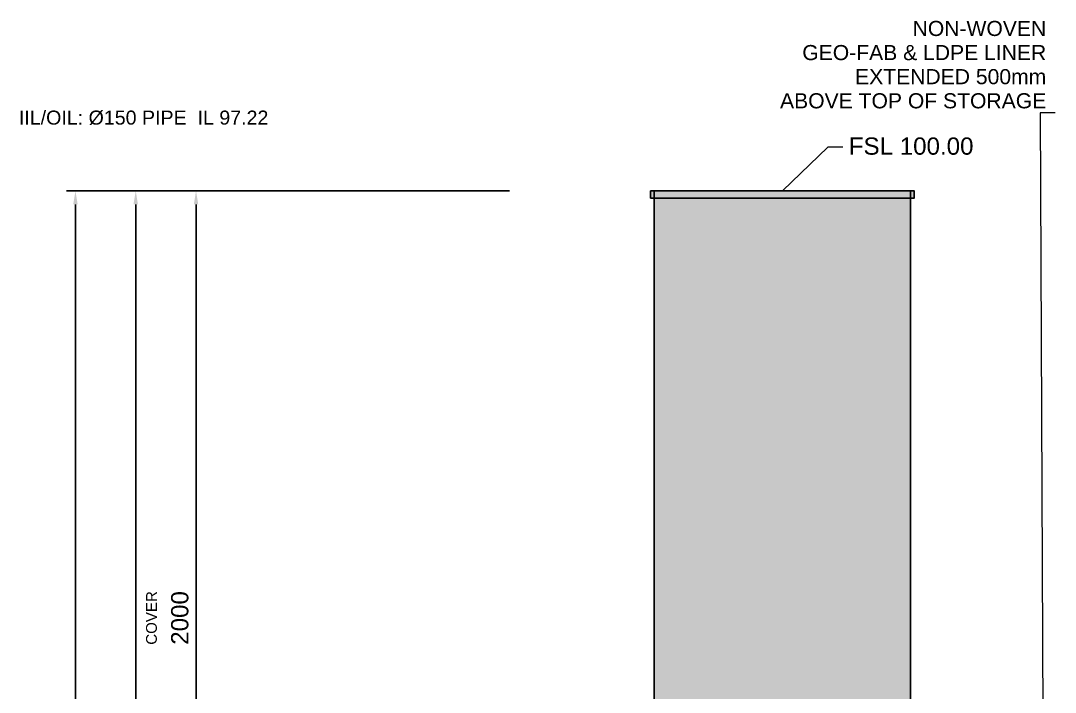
# Model space of a CAD drawing. Header units: millimetres. Extents: x -1212 to 2307, y -853 to 3179.
# Drawn here: x -1208 to 1214, y 1606 to 3179 of the extents above; entities that cross this region are included whole.
import ezdxf
from ezdxf.enums import TextEntityAlignment as Align

# ---------------------------------------------------------------- set-up
doc = ezdxf.new("R2010")
doc.units = ezdxf.units.MM
for name, color, linetype in [('ANNOTATIONS', 7, 'Continuous'), ('DIMENSIONS', 7, 'Continuous'), ('LEADERS', 7, 'Continuous'), ('MANHOLES', 7, 'Continuous')]:
    doc.layers.add(name, color=color, linetype=linetype)
doc.styles.add('ARIAL', font='arial.ttf')
doc.dimstyles.get("Standard").update_dxf_attribs({"dimtxt": 2.5, "dimasz": 2.5, "dimexe": 1.25, "dimexo": 0.625, "dimtad": 1, "dimcen": 2.5, "dimazin": 3, "dimtfac": 1, "dimtmove": 0, "dimatfit": 3})

msp = doc.modelspace()

# ---------------------------------------------------------------- linework, layer by layer
at = {"layer": 'LEADERS', "lineweight": 18}
for p, q in [((1213.5, 2962.8), (1178.2, 2962.8)), ((1178.2, 2962.8), (1185.3, 1280)), ((680.8, 2882.3), (575, 2780)), ((716.1, 2882.3), (680.8, 2882.3))]:
    msp.add_line(p, q, dxfattribs=at)
at = {"layer": 'MANHOLES', "lineweight": 30}
for points in [[(266.5, 2763.1), (883.5, 2763.1), (883.5, 2780), (266.5, 2780)], [(266.5, 2763.1), (883.5, 2763.1), (883.5, 2780), (266.5, 2780)], [(275, 780), (875, 780), (875, 2780), (275, 2780)], [(275, 780), (875, 780), (875, 2780), (275, 2780)]]:
    msp.add_lwpolyline(points, close=True, dxfattribs=at)
at = {"layer": 'MANHOLES', "true_color": 0x737373}
msp.add_solid([(266.5, 2763.1), (883.5, 2763.1), (266.5, 2780), (883.5, 2780)], dxfattribs=at)
msp.add_solid([(266.5, 2763.1), (883.5, 2763.1), (266.5, 2780), (883.5, 2780)], dxfattribs=at)
at = {"layer": 'MANHOLES', "true_color": 0xb8b8b8}
msp.add_solid([(275, 780), (875, 780), (275, 2780), (875, 2780)], dxfattribs=at)
msp.add_solid([(275, 780), (875, 780), (275, 2780), (875, 2780)], dxfattribs=at)

# ---------------------------------------------------------------- texts
at = {"layer": 'ANNOTATIONS', "style": 'ARIAL'}
for s, height, p in [('NON-WOVEN', 35.36, (1192.3, 3142.7)), ('GEO-FAB & LDPE LINER', 35.362, (1192.3, 3086.2)), ('EXTENDED 500mm', 35.362, (1192.3, 3029.8)), ('ABOVE TOP OF STORAGE', 35.362, (1192.3, 2973.3)), ('IIL/OIL: Ø150 PIPE  IL 97.22', 32.837, (-628.1, 2935.2))]:
    msp.add_text(s, height=height, dxfattribs=at).set_placement(p, align=Align.RIGHT)
msp.add_text('FSL 100.00', height=40.41, dxfattribs=at).set_placement((730.2, 2864.7))
at = {"layer": 'DIMENSIONS', "style": 'ARIAL'}
msp.add_text('COVER', height=25.26, rotation=90, dxfattribs=at).set_placement((-889.1, 1780), align=Align.CENTER)

# ---------------------------------------------------------------- dimensions: what is measured, and where the dimension line sits
at = {"layer": 'DIMENSIONS'}
for base, p1 in [((-1079.6, 0), (-63.5, 0)), ((-938.5, 0), (-63.5, 0)), ((-797.4, 780), (-63.5, 780))]:
    msp.add_linear_dim(base=base, p1=p1, p2=(-63.5, 2780), angle=90, dimstyle='Standard', override={"dimtxt": 40.414222, "dimasz": 31.75, "dimexe": 21.166667, "dimexo": 0, "dimgap": 17.638889, "dimtad": 1, "dimtih": 0, "dimtoh": 0, "dimdec": 0, "dimtxsty": 'ARIAL', "dimclrd": 7, "dimclre": 7, "dimclrt": 7}, dxfattribs=at).render()

doc.saveas('drawing.dxf')
